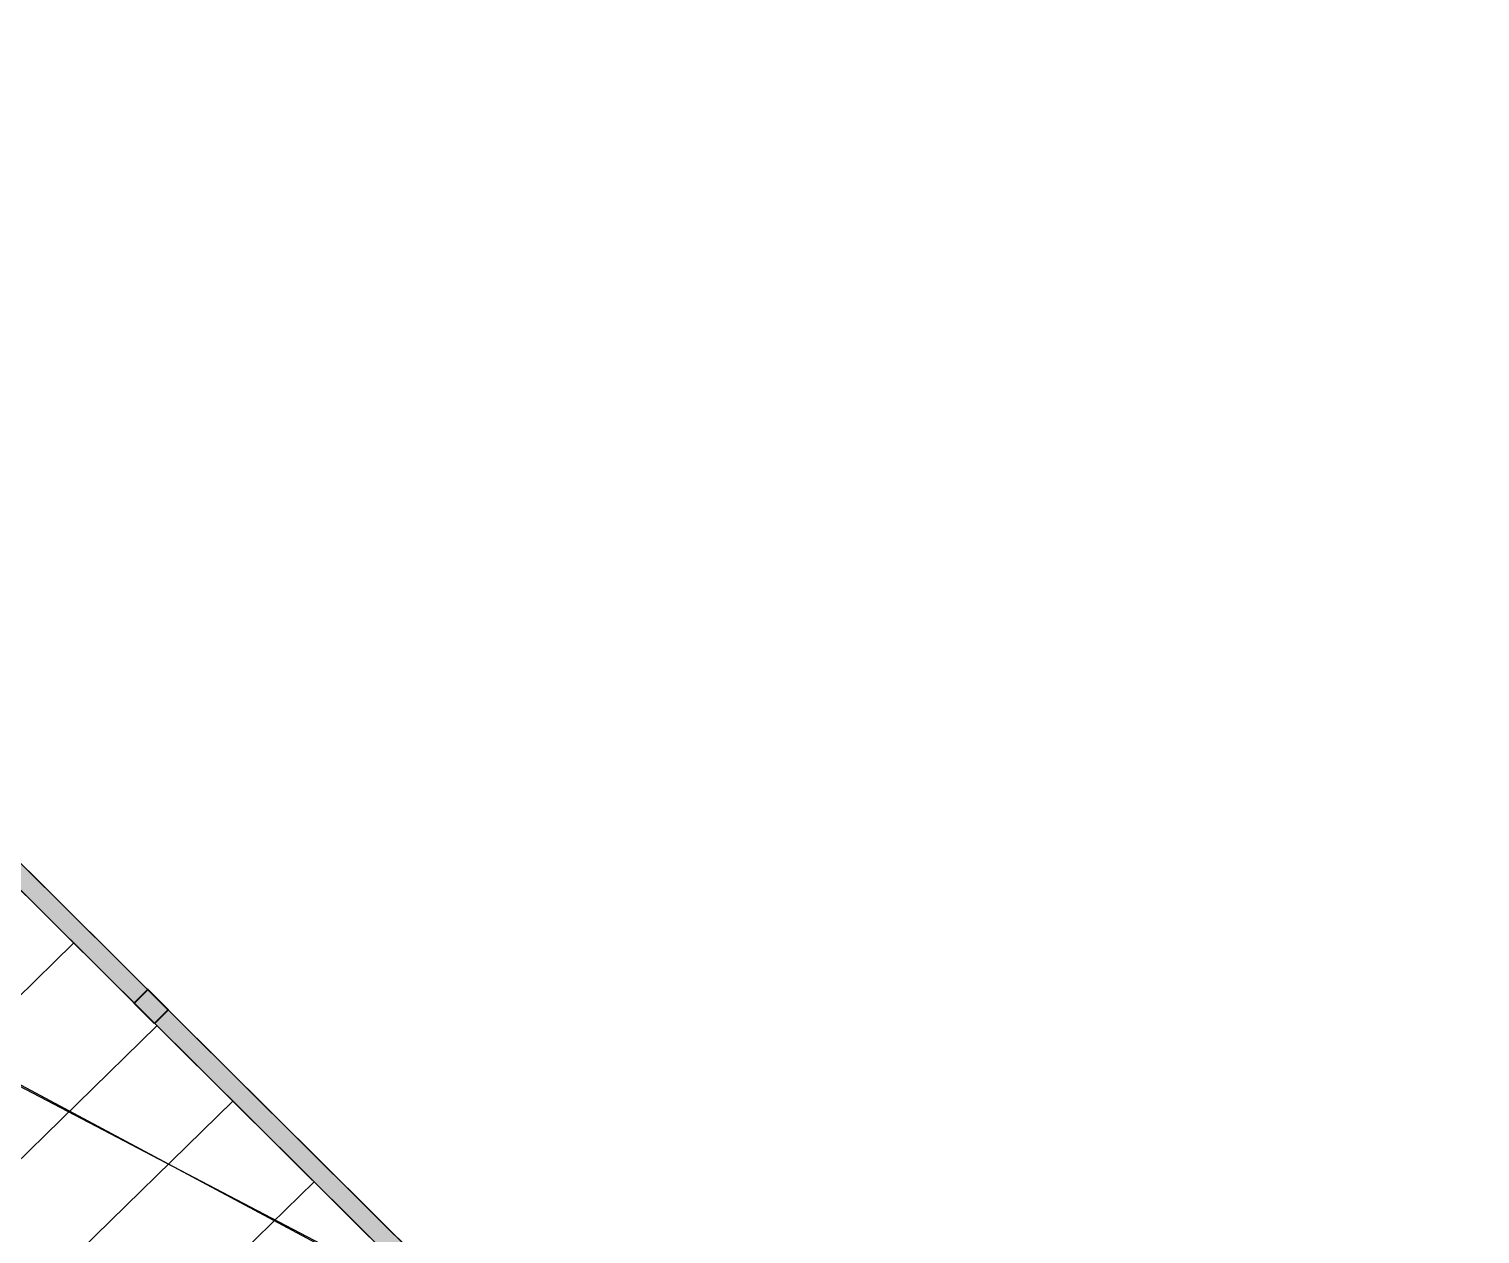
# Model space of a CAD drawing. Header units: inches. Extents: x 1195829 to 1240342, y -967019 to -858076.
# Drawn here: x 1219480 to 1220238, y -910569 to -909940 of the extents above; entities that cross this region are included whole.
import ezdxf

# ---------------------------------------------------------------- set-up
doc = ezdxf.new("R2010")
doc.units = ezdxf.units.IN
doc.header["$LTSCALE"] = 6
doc.layers.add('COLL SIZE', color=251, linetype='Continuous')
doc.layers.add('W', color=251, linetype='Continuous', lineweight=5)
doc.layers.add('wall', color=251, linetype='Continuous', lineweight=30)

# ---------------------------------------------------------------- blocks, each defined once
blk = doc.blocks.new('qwwesdasdqweqwe')
at = {"layer": 'COLL SIZE', "lineweight": 25, "ltscale": 100, "true_color": 0xffc6b3, "extrusion": (0.9999978213687803, 0.002087402911023105, -2.603821939083204e-06)}
h = blk.add_hatch(color=31, dxfattribs=at)
h.dxf.hatch_style = 1
h.paths.add_polyline_path([(3411.927597211674, 9762.703680413495), (3398.114131005481, 9756.856616928642), (3394.216088683344, 9766.06559439873), (3408.029554889537, 9771.91265788347)])
at = {"layer": 'COLL SIZE', "ltscale": 100, "extrusion": (0.9999978213687803, 0.002087402911023105, -2.603821939083204e-06)}
h = blk.add_hatch(color=256, dxfattribs=at)
h.dxf.hatch_style = 1
h.paths.add_polyline_path([(3411.927597211674, 9762.703680413495), (3398.114131005481, 9756.856616928642), (3394.216088683344, 9766.06559439873), (3408.029554889537, 9771.91265788347)])
at = {"layer": 'W', "ltscale": 10, "true_color": 0x636466, "extrusion": (0.9999978213687803, 0.002087402911023105, -2.603821939083204e-06)}
h = blk.add_hatch(dxfattribs=at)
h.set_pattern_fill('AR-CONC', color=251, scale=0.05999999999999999, angle=67.73998737771194)
h.set_pattern_definition([(117.7399873777119, (-1255000.795014735, -687277.9978450146), (5.025879184632159, 9.754160520284726), [1.143, -12.573]), (62.73998737771194, (-1255000.795014735, -687277.9978450146), (-11.41012660779717, 2.385445768234761), [0.9144, -10.0584350502]), (168.1914320777119, (-1255000.376192779, -687277.1850009292), (-6.384247001638101, 12.13960608481892), [0.9714005279999997, -10.685414676]), (113.9241873777119, (-1255003.615860461, -687276.8432310594), (8.495798517173489, 14.09703731469818), [1.7145, -18.8595]), (164.3755449877119, (-1255002.907879225, -687275.6684784434), (-8.34332283605793, 18.80634042143241), [1.4571013884, -16.0281364896]), (58.92413854771196, (-1255003.615860461, -687276.8432310594), (-8.343322835074853, 18.80634042190356), [1.3715980242, -15.0875839152]), (88.73998737771196, (-1255002.333342052, -687275.7214616848), (9.124614946391507, 6.094566590057306), [1.143, -12.573]), (33.73998737771197, (-1255002.333342052, -687275.7214616848), (-8.822999070371633, 7.618109914145192), [0.9143999999999999, -10.0584]), (139.1914323777119, (-1255001.572957471, -687275.2135811371), (0.301615815546719, 13.71267650703786), [0.9714005279999999, -10.685396256]), (105.239987377712, (-1255000.795014735, -687277.9978450146), (-4.625011332086824, 2.093324825734518), [0, -9.936479999999998, 0, -10.2108, 0, -10.0965]), (75.23998737771196, (-1255000.795014735, -687277.9978450146), (-4.044154164724, 5.987359235916408), [0, -5.821679999999998, 0, -9.707879999999998, 0, -3.848099999999999]), (35.23998737771193, (-1255002.082409295, -687281.143088), (3.399895598155559, 7.398930378184838), [0, -3.81, 0, -11.8872, 0, -15.7734]), (25.23998737771194, (-1255002.659716272, -687282.5535108635), (1.954878177613395, 8.803294285572129), [0, -4.952999999999999, 0, -7.89432, 0, -11.2014])])
h.paths.add_polyline_path([(5112.275077822153, 8421.181877367897), (5178.943410187727, 8535.59476220177), (5214.323775297031, 8638.584009260405), (5251.628468807787, 8747.174813355668), (5275.544794780668, 8816.793213187484), (5327.527398441918, 8943.792289150646), (4297.237570898142, 10148.30303256051), (2829.988019734621, 9527.235072775395), (2830.307441781741, 8821.88332192204), (2985.560206064954, 8822.332822872093), (2985.610534766456, 7646.520726051764), (4900.315027442761, 7646.520726145711), (4962.125299182022, 7963.872467790497), (5020.528389865533, 8263.73076301429)])
h.paths.add_polyline_path([(5103.63490630826, 8426.216501108254), (5169.806485734414, 8539.776883189916), (5204.866283081239, 8641.83298463584), (5242.170976591762, 8750.423788730986), (5266.180910520023, 8820.314673393732), (5315.9602800922, 8941.931012177141), (4294.395663568284, 10136.24112064787), (2839.991020845715, 9520.610246239696), (2840.302901132964, 8831.9123035355), (2995.559776799753, 8832.361816389486), (2995.61010674201, 7656.520726052113), (4894.51389755751, 7656.520726145478), (4951.836202139733, 7965.563347849296), (5010.153759374283, 8265.788794303662)], flags=16)
at = {"layer": 'COLL SIZE', "color": 31, "lineweight": 25, "ltscale": 100, "true_color": 0xffc6b3, "extrusion": (0.9999978213687805, 0.002087402911023105, -2.603821939083312e-06), "elevation": 2940494077.391432}
blk.add_lwpolyline([(3411.927597211674, 9762.703680413495), (3398.114131005481, 9756.856616928642), (3394.216088683344, 9766.06559439873), (3408.029554889537, 9771.91265788347), (3411.927597211674, 9762.703680413495)], dxfattribs=at)
at = {"layer": 'COLL SIZE', "ltscale": 100, "extrusion": (0.9999978213687805, 0.002087402911023105, -2.603821939083312e-06), "elevation": 2940494077.391432}
blk.add_lwpolyline([(3411.927597211674, 9762.703680413495), (3398.114131005481, 9756.856616928642), (3394.216088683344, 9766.06559439873), (3408.029554889537, 9771.91265788347), (3411.927597211674, 9762.703680413495)], dxfattribs=at)
at = {"layer": 'W', "color": 251, "ltscale": 10, "true_color": 0x636466, "extrusion": (0.9999978213687805, 0.002087402911023105, -2.603821939083312e-06)}
for p, q in [((2940479667.774084, 6140809.184894148, 1870.73290637543), (2940479606.628593, 6142276.310006356, 2491.801017400459)), ((2940479667.774084, 6140809.184894148, 1870.73290637543), (2940479606.628593, 6142276.310006356, 2491.801017400459)), ((2940479667.753186, 6140819.187873431, 1864.108079795144), (2940479607.17842, 6142273.469240546, 2479.739104071516)), ((2940479667.753186, 6140819.187873431, 1864.108079795144), (2940479607.17842, 6142273.469240546, 2479.739104071516)), ((2940487663.56464, 6141589.856233899, 1969.981834986713), (2940479608.501467, 6141499.071133876, 2151.94584074209)), ((2940479726.506083, 6141061.537643539, 1753.385447162436), (2940479609.860182, 6141587.54313405, 2189.397732693586)), ((2940479726.477264, 6141075.351079681, 1759.232510647504), (2940479609.948525, 6141582.968247725, 2187.3784463302)), ((2940487663.658731, 6141534.78378555, 1946.670340022771), (2940479608.595558, 6141443.998685527, 2128.634345778381)), ((2940487663.746614, 6141483.344472872, 1924.896707028616), (2940479608.683441, 6141392.55937285, 2106.860712784226)), ((2940487663.842958, 6141426.952512536, 1901.026678751688), (2940479608.779786, 6141336.167412514, 2082.990684507065))]:
    blk.add_line(p, q, dxfattribs=at)
at = {"layer": 'W', "color": 251, "ltscale": 10, "true_color": 0x636466, "extrusion": (0.9999978213687805, 0.002087402911023105, -2.603821939083312e-06), "elevation": 2940493207.749068}
blk.add_lwpolyline([(5112.275077766739, 8421.18187739064), (5178.943410131149, 8535.594762224435), (5214.32377524022, 8638.584009283302), (5251.628468750976, 8747.174813378351), (5275.544794724323, 8816.793213210287), (5327.52739838697, 8943.792289173412), (4297.237570841797, 10148.30303258317), (2829.98801967781, 9527.235072797928), (2830.307441725396, 8821.883321944628), (2985.560206009075, 8822.332822894916), (2985.610534709878, 7646.520726074441), (4900.31502738595, 7646.520726168621), (5065.453047093935, 7935.302030502842), (5020.528389809653, 8263.730763036963), (5112.275077766739, 8421.18187739064)], dxfattribs=at)
at = {"layer": 'W', "color": 251, "ltscale": 10, "true_color": 0x636466, "extrusion": (0.9999978213687805, 0.002087402911023105, -2.603821939083312e-06), "elevation": 2940493207.749069}
blk.add_lwpolyline([(5103.634906251915, 8426.216501131014), (5169.806485679001, 8539.776883212593), (5204.866283025593, 8641.832984658398), (5242.170976535417, 8750.423788753797), (5266.180910463445, 8820.314673416431), (5315.960280035622, 8941.931012199786), (4294.395663511939, 10136.24112067073), (2839.99102078937, 9520.610246262555), (2840.302901077084, 8831.912303558121), (2995.559776742943, 8832.361816412342), (2995.61010668613, 7656.520726074941), (4894.513897500932, 7656.520726168073), (5055.084579827264, 7937.31500456881), (5010.153759318404, 8265.788794326343)], close=True, dxfattribs=at)

msp = doc.modelspace()

# ---------------------------------------------------------------- block references
at = {"layer": 'wall', "extrusion": (0.9254743198150852, 0.3788103527571886, -2.603821939083312e-06), "rotation": 89.8804005362004}
msp.add_blockref('qwwesdasdqweqwe', (-1301170.753580616, 40581.23902910866, 774003.8879910553), dxfattribs=at)

doc.saveas('drawing.dxf')
